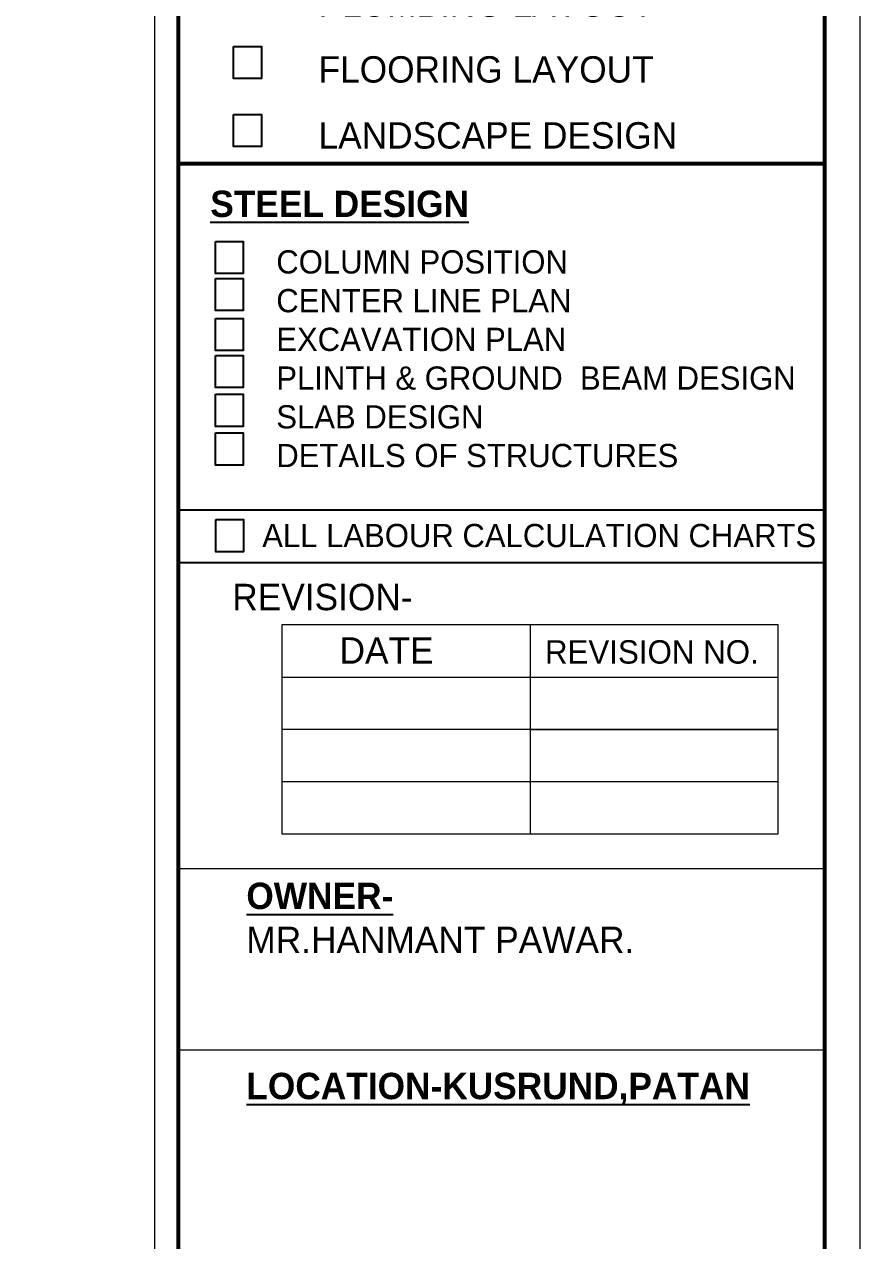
# Model space of a CAD drawing. Header units: feet. Extents: x 3867 to 6666, y -160 to 1574.
# Drawn here: x 6508.2 to 6659.6, y -7.2 to 213.3 of the extents above; entities that cross this region are included whole.
import ezdxf

# ---------------------------------------------------------------- set-up
doc = ezdxf.new("R2010")
doc.units = ezdxf.units.FT
doc.layers.add('PDF_0', color=3, linetype='Continuous')
doc.layers.add('PDF_Text', color=7, linetype='Continuous')
doc.styles.add('PDF Bahnschrift', font='')
doc.styles.get('PDF Bahnschrift').set_extended_font_data('Bahnschrift')

msp = doc.modelspace()

# ---------------------------------------------------------------- linework, layer by layer
at = {"lineweight": 53}
msp.add_line((6536.11, 188.1), (6653.28, 188.1), dxfattribs=at)
msp.add_line((6536.11, 115.75), (6653.28, 115.75))
msp.add_lwpolyline([(6536.11, 458.63), (6653.28, 458.63), (6653.28, -153.93), (6536.11, -153.93)], close=True, dxfattribs=at)
for points in [[(6546.14, 209.27), (6551.17, 209.27), (6551.17, 203.45), (6546.14, 203.45)], [(6546.14, 196.98), (6551.17, 196.98), (6551.17, 191.16), (6546.14, 191.16)], [(6542.82, 173.96), (6547.85, 173.96), (6547.85, 168.13), (6542.82, 168.13)], [(6542.82, 167.23), (6547.85, 167.23), (6547.85, 161.41), (6542.82, 161.41)], [(6542.82, 159.98), (6547.85, 159.98), (6547.85, 154.16), (6542.82, 154.16)], [(6542.82, 153.29), (6547.85, 153.29), (6547.85, 147.46), (6542.82, 147.46)], [(6542.82, 146.25), (6547.85, 146.25), (6547.85, 140.42), (6542.82, 140.42)], [(6542.82, 139.23), (6547.85, 139.23), (6547.85, 133.4), (6542.82, 133.4)], [(6536.11, 115.75), (6653.28, 115.75), (6653.28, 125.27), (6536.11, 125.27)], [(6542.88, 123.52), (6547.91, 123.52), (6547.91, 117.69), (6542.88, 117.69)]]:
    msp.add_lwpolyline(points, close=True)
at = {"layer": 'PDF_0', "color": 7, "lineweight": 0}
for points in [[(6154.97, -160.29), (6154.97, 465.23), (6659.64, 465.23), (6659.64, 321.75), (6659.64, -160.29)], [(6653.28, 458.63), (6653.28, -153.93), (6164.3, -153.93), (6164.3, 458.63)], [(6554.92, 104.53), (6644.77, 104.53), (6644.77, 66.53), (6554.92, 66.53)]]:
    msp.add_lwpolyline(points, close=True, dxfattribs=at)
for points in [[(6531.79, 458.63), (6531.79, -153.93)], [(6536.11, 321.75), (6536.11, -153.93), (6536.11, 458.63)], [(6599.91, 104.53), (6599.91, 66.53)], [(6554.92, 95), (6644.77, 95)], [(6599.91, 85.47), (6644.77, 85.47), (6554.92, 85.47)], [(6554.92, 76.07), (6644.77, 76.07)], [(6536.11, 60.28), (6653.28, 60.28)], [(6536.11, 27.44), (6653.28, 27.44)]]:
    msp.add_lwpolyline(points, dxfattribs=at)

# ---------------------------------------------------------------- texts
at = {"layer": 'PDF_Text', "attachment_point": 7, "style": 'PDF Bahnschrift'}
for s, insert, char_height in [('\\pxsm1.5;SITE PLAN\\PDETAILED DRAWING PLAN\\PDOOR WINDOW SCHEDULE\\PELECTRICAL LAYOUT\\PPLUMBING LAYOUT\\PFLOORING LAYOUT\\PLANDSCAPE DESIGN', (6561.53, 190.71), 4.782), ('{\\fBahnschrift|b1|i0|c0|p34;\\LSTEEL DESIGN}', (6541.9, 178.31), 4.782), ('\\pxsm1,ql;COLUMN POSITION\\PCENTER LINE PLAN\\PEXCAVATION PLAN\\PPLINTH & GROUND  BEAM DESIGN\\PSLAB DESIGN\\PDETAILS OF STRUCTURES', (6553.87, 132.98), 4.2104), ('ALL LABOUR CALCULATION CHARTS', (6551.32, 118.48), 4.2104), ('REVISION-', (6545.89, 107.04), 4.782), ('DATE', (6565.34, 97.42), 4.782), ('REVISION NO.', (6602.58, 97.37), 4.2407), ('{\\fBahnschrift|b1|i0|c0|p34;\\LOWNER-\\P}MR.HANMANT PAWAR.', (6548.44, 44.97), 4.782), ('{\\fBahnschrift|b1|i0|c0|p34;\\LLOCATION-KUSRUND,PATAN}', (6548.44, 17.41), 4.782)]:
    msp.add_mtext(s, dxfattribs=dict(at, insert=insert, char_height=char_height))

doc.saveas('drawing.dxf')
